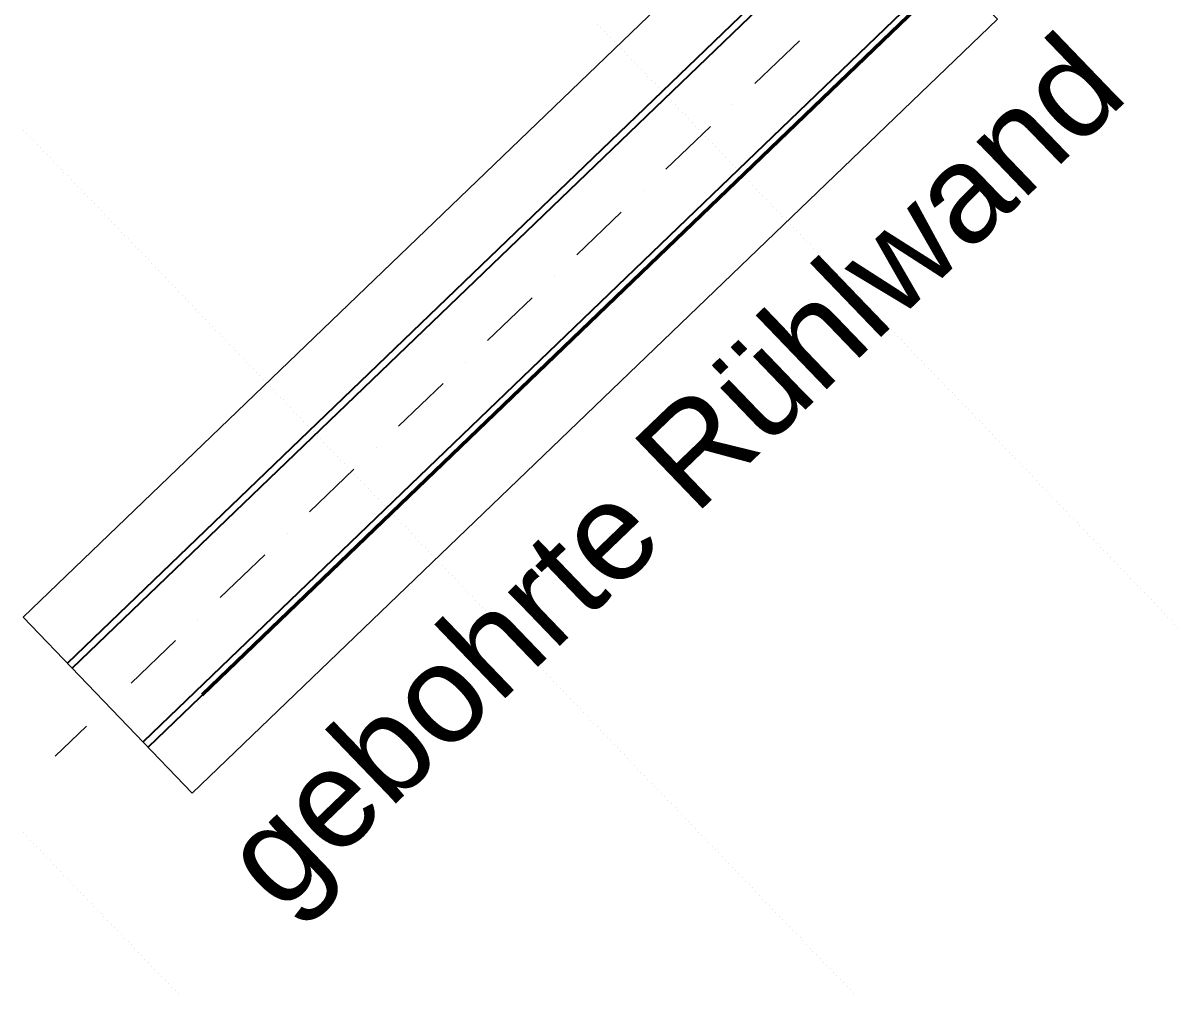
# Model space of a CAD drawing. Header units: metres. Extents: x 2687650.8 to 2687727.1, y 1234407.3 to 1234484.3.
# Drawn here: x 2687678.435 to 2687680.808, y 1234471.682 to 1234473.676 of the extents above; entities that cross this region are included whole.
import ezdxf

# ---------------------------------------------------------------- set-up
doc = ezdxf.new("R2010")
doc.units = ezdxf.units.M
for name, color, linetype in [('PDF_E_BETON', 7, 'Continuous'), ('PDF_Ebene 2', 7, 'Continuous'), ('PDF_Text', 7, 'Continuous')]:
    doc.layers.add(name, color=color, linetype=linetype)
doc.layers.add('PDF_E_Schnitte_1_50', color=7, linetype='Continuous', true_color=0x7f7f7f)
doc.styles.add('PDF Arial', font='arial.ttf')

# ---------------------------------------------------------------- blocks, each defined once
blk = doc.blocks.new('A$C1c84ec86')
at = {"layer": 'PDF_E_BETON', "lineweight": 18}
blk.add_lwpolyline([(542.3, 3316.66), (542.3, 3546.11), (592.47, 3546.11), (592.47, 3316.66)], close=True, dxfattribs=at)
at = {"layer": 'PDF_E_Schnitte_1_50', "color": 160, "lineweight": 25, "true_color": 0x3333ff}
for points in [[(555.42, 3316.66), (555.42, 4206.31), (579.34, 4206.31), (579.34, 3316.66)], [(556.9, 3316.66), (556.9, 4206.31)], [(577.86, 4206.31), (577.86, 3316.66)]]:
    blk.add_lwpolyline(points, dxfattribs=at)
at = {"layer": 'PDF_E_Schnitte_1_50', "color": 7, "lineweight": 50}
blk.add_lwpolyline([(579.34, 3332.12), (579.34, 4046.29), (830.38, 4046.29)], dxfattribs=at)
at = {"layer": 'PDF_E_Schnitte_1_50', "color": 7, "lineweight": 20}
for points in [[(567.49, 3501.03), (567.49, 3513.73)], [(567.49, 3494.68), (567.49, 3494.68)], [(567.49, 3475.63), (567.49, 3488.33)], [(567.49, 3469.28), (567.49, 3469.28)], [(567.49, 3450.23), (567.49, 3462.93)], [(567.49, 3443.88), (567.49, 3443.88)], [(567.49, 3424.83), (567.49, 3437.53)], [(567.49, 3418.48), (567.49, 3418.48)], [(567.49, 3399.43), (567.49, 3412.13)], [(567.49, 3393.08), (567.49, 3393.08)], [(567.49, 3374.03), (567.49, 3386.73)], [(567.49, 3367.68), (567.49, 3367.68)], [(567.49, 3348.63), (567.49, 3361.33)], [(567.49, 3342.28), (567.49, 3342.28)], [(567.49, 3323.23), (567.49, 3335.93)], [(567.49, 3316.88), (567.49, 3316.88)], [(567.49, 3301.63), (567.49, 3310.53)]]:
    blk.add_lwpolyline(points, dxfattribs=at)
at = {"layer": 'PDF_Ebene 2', "lineweight": 20}
for points in [[(536.37, 3486.21), (536.37, 3486.21)], [(537.22, 3486.21), (537.22, 3486.21)], [(538.28, 3486.21), (538.28, 3486.21)], [(539.34, 3486.21), (539.34, 3486.21)], [(540.18, 3486.21), (540.18, 3486.21)], [(541.24, 3486.21), (541.24, 3486.21)], [(542.3, 3486.21), (542.3, 3486.21)], [(543.36, 3486.21), (543.36, 3486.21)], [(544.2, 3486.21), (544.2, 3486.21)], [(545.26, 3486.21), (545.26, 3486.21)], [(546.32, 3486.21), (546.32, 3486.21)], [(547.17, 3486.21), (547.17, 3486.21)], [(548.23, 3486.21), (548.23, 3486.21)], [(549.28, 3486.21), (549.28, 3486.21)], [(550.34, 3486.21), (550.34, 3486.21)], [(551.19, 3486.21), (551.19, 3486.21)], [(552.25, 3486.21), (552.25, 3486.21)], [(553.31, 3486.21), (553.31, 3486.21)], [(554.36, 3486.21), (554.36, 3486.21)], [(555.21, 3486.21), (555.21, 3486.21)], [(556.27, 3486.21), (556.27, 3486.21)], [(557.33, 3486.21), (557.33, 3486.21)], [(558.17, 3486.21), (558.17, 3486.21)], [(559.23, 3486.21), (559.23, 3486.21)], [(560.29, 3486.21), (560.29, 3486.21)], [(561.35, 3486.21), (561.35, 3486.21)], [(562.2, 3486.21), (562.2, 3486.21)], [(563.25, 3486.21), (563.25, 3486.21)], [(564.31, 3486.21), (564.31, 3486.21)], [(565.37, 3486.21), (565.37, 3486.21)], [(566.22, 3486.21), (566.22, 3486.21)], [(567.28, 3486.21), (567.28, 3486.21)], [(568.34, 3486.21), (568.34, 3486.21)], [(569.18, 3486.21), (569.18, 3486.21)], [(570.24, 3486.21), (570.24, 3486.21)], [(571.3, 3486.21), (571.3, 3486.21)], [(572.36, 3486.21), (572.36, 3486.21)], [(573.2, 3486.21), (573.2, 3486.21)], [(574.26, 3486.21), (574.26, 3486.21)], [(575.32, 3486.21), (575.32, 3486.21)], [(576.38, 3486.21), (576.38, 3486.21)], [(577.23, 3486.21), (577.23, 3486.21)], [(578.28, 3486.21), (578.28, 3486.21)], [(579.34, 3486.21), (579.34, 3486.21)], [(580.19, 3486.21), (580.19, 3486.21)], [(581.25, 3486.21), (581.25, 3486.21)], [(582.31, 3486.21), (582.31, 3486.21)], [(583.36, 3486.21), (583.36, 3486.21)], [(584.21, 3486.21), (584.21, 3486.21)], [(585.27, 3486.21), (585.27, 3486.21)], [(586.33, 3486.21), (586.33, 3486.21)], [(587.39, 3486.21), (587.39, 3486.21)], [(588.23, 3486.21), (588.23, 3486.21)], [(589.29, 3486.21), (589.29, 3486.21)], [(590.35, 3486.21), (590.35, 3486.21)], [(591.2, 3486.21), (591.2, 3486.21)], [(592.25, 3486.21), (592.25, 3486.21)], [(593.31, 3486.21), (593.31, 3486.21)], [(594.37, 3486.21), (594.37, 3486.21)], [(595.22, 3486.21), (595.22, 3486.21)], [(596.28, 3486.21), (596.28, 3486.21)], [(597.33, 3486.21), (597.33, 3486.21)], [(598.18, 3486.21), (598.18, 3486.21)], [(599.24, 3486.21), (599.24, 3486.21)], [(600.3, 3486.21), (600.3, 3486.21)], [(601.36, 3486.21), (601.36, 3486.21)], [(602.2, 3486.21), (602.2, 3486.21)], [(603.26, 3486.21), (603.26, 3486.21)], [(604.32, 3486.21), (604.32, 3486.21)], [(605.38, 3486.21), (605.38, 3486.21)], [(606.22, 3486.21), (606.22, 3486.21)], [(607.28, 3486.21), (607.28, 3486.21)], [(608.34, 3486.21), (608.34, 3486.21)], [(609.19, 3486.21), (609.19, 3486.21)], [(610.25, 3486.21), (610.25, 3486.21)], [(611.3, 3486.21), (611.3, 3486.21)], [(612.36, 3486.21), (612.36, 3486.21)], [(613.21, 3486.21), (613.21, 3486.21)], [(614.27, 3486.21), (614.27, 3486.21)], [(615.33, 3486.21), (615.33, 3486.21)], [(616.38, 3486.21), (616.38, 3486.21)], [(617.23, 3486.21), (617.23, 3486.21)], [(618.29, 3486.21), (618.29, 3486.21)], [(619.35, 3486.21), (619.35, 3486.21)], [(620.19, 3486.21), (620.19, 3486.21)], [(621.25, 3486.21), (621.25, 3486.21)], [(622.31, 3486.21), (622.31, 3486.21)], [(623.37, 3486.21), (623.37, 3486.21)], [(624.22, 3486.21), (624.22, 3486.21)], [(625.27, 3486.21), (625.27, 3486.21)], [(626.33, 3486.21), (626.33, 3486.21)], [(627.39, 3486.21), (627.39, 3486.21)], [(628.24, 3486.21), (628.24, 3486.21)], [(629.3, 3486.21), (629.3, 3486.21)], [(630.35, 3486.21), (630.35, 3486.21)], [(631.2, 3486.21), (631.2, 3486.21)], [(632.26, 3486.21), (632.26, 3486.21)], [(633.32, 3486.21), (633.32, 3486.21)], [(634.38, 3486.21), (634.38, 3486.21)], [(635.22, 3486.21), (635.22, 3486.21)], [(636.28, 3486.21), (636.28, 3486.21)], [(637.34, 3486.21), (637.34, 3486.21)], [(638.4, 3486.21), (638.4, 3486.21)], [(639.24, 3486.21), (639.24, 3486.21)], [(640.3, 3486.21), (640.3, 3486.21)], [(641.36, 3486.21), (641.36, 3486.21)], [(642.21, 3486.21), (642.21, 3486.21)], [(643.27, 3486.21), (643.27, 3486.21)], [(644.32, 3486.21), (644.32, 3486.21)], [(645.38, 3486.21), (645.38, 3486.21)], [(646.23, 3486.21), (646.23, 3486.21)], [(647.29, 3486.21), (647.29, 3486.21)], [(648.35, 3486.21), (648.35, 3486.21)], [(649.4, 3486.21), (649.4, 3486.21)], [(650.25, 3486.21), (650.25, 3486.21)], [(651.31, 3486.21), (651.31, 3486.21)], [(652.37, 3486.21), (652.37, 3486.21)], [(653.21, 3486.21), (653.21, 3486.21)], [(654.27, 3486.21), (654.27, 3486.21)], [(655.33, 3486.21), (655.33, 3486.21)], [(656.39, 3486.21), (656.39, 3486.21)], [(657.24, 3486.21), (657.24, 3486.21)], [(658.29, 3486.21), (658.29, 3486.21)], [(659.35, 3486.21), (659.35, 3486.21)], [(660.2, 3486.21), (660.2, 3486.21)], [(661.26, 3486.21), (661.26, 3486.21)], [(662.32, 3486.21), (662.32, 3486.21)], [(663.38, 3486.21), (663.38, 3486.21)], [(664.22, 3486.21), (664.22, 3486.21)], [(665.28, 3486.21), (665.28, 3486.21)], [(666.34, 3486.21), (666.34, 3486.21)], [(667.4, 3486.21), (667.4, 3486.21)], [(668.24, 3486.21), (668.24, 3486.21)], [(669.3, 3486.21), (669.3, 3486.21)], [(670.36, 3486.21), (670.36, 3486.21)], [(671.21, 3486.21), (671.21, 3486.21)], [(672.27, 3486.21), (672.27, 3486.21)], [(673.32, 3486.21), (673.32, 3486.21)], [(674.38, 3486.21), (674.38, 3486.21)], [(675.23, 3486.21), (675.23, 3486.21)], [(676.29, 3486.21), (676.29, 3486.21)], [(677.35, 3486.21), (677.35, 3486.21)], [(678.4, 3486.21), (678.4, 3486.21)], [(679.25, 3486.21), (679.25, 3486.21)], [(680.31, 3486.21), (680.31, 3486.21)], [(681.37, 3486.21), (681.37, 3486.21)], [(682.21, 3486.21), (682.21, 3486.21)], [(683.27, 3486.21), (683.27, 3486.21)], [(684.33, 3486.21), (684.33, 3486.21)], [(685.39, 3486.21), (685.39, 3486.21)], [(686.24, 3486.21), (686.24, 3486.21)], [(687.29, 3486.21), (687.29, 3486.21)], [(688.35, 3486.21), (688.35, 3486.21)], [(689.41, 3486.21), (689.41, 3486.21)], [(690.26, 3486.21), (690.26, 3486.21)], [(691.32, 3486.21), (691.32, 3486.21)], [(692.37, 3486.21), (692.37, 3486.21)], [(693.22, 3486.21), (693.22, 3486.21)], [(694.28, 3486.21), (694.28, 3486.21)], [(695.34, 3486.21), (695.34, 3486.21)], [(696.4, 3486.21), (696.4, 3486.21)], [(697.24, 3486.21), (697.24, 3486.21)], [(698.3, 3486.21), (698.3, 3486.21)], [(699.36, 3486.21), (699.36, 3486.21)], [(700.42, 3486.21), (700.42, 3486.21)], [(701.26, 3486.21), (701.26, 3486.21)], [(702.32, 3486.21), (702.32, 3486.21)], [(703.38, 3486.21), (703.38, 3486.21)], [(704.23, 3486.21), (704.23, 3486.21)], [(705.29, 3486.21), (705.29, 3486.21)], [(706.34, 3486.21), (706.34, 3486.21)], [(707.4, 3486.21), (707.4, 3486.21)], [(708.25, 3486.21), (708.25, 3486.21)], [(470.33, 3386.09), (470.33, 3386.09)], [(471.18, 3386.09), (471.18, 3386.09)], [(472.24, 3386.09), (472.24, 3386.09)], [(473.3, 3386.09), (473.3, 3386.09)], [(474.35, 3386.09), (474.35, 3386.09)], [(475.2, 3386.09), (475.2, 3386.09)], [(476.26, 3386.09), (476.26, 3386.09)], [(477.32, 3386.09), (477.32, 3386.09)], [(478.16, 3386.09), (478.16, 3386.09)], [(479.22, 3386.09), (479.22, 3386.09)], [(480.28, 3386.09), (480.28, 3386.09)], [(481.34, 3386.09), (481.34, 3386.09)], [(482.19, 3386.09), (482.19, 3386.09)], [(483.24, 3386.09), (483.24, 3386.09)], [(484.3, 3386.09), (484.3, 3386.09)], [(485.36, 3386.09), (485.36, 3386.09)], [(486.21, 3386.09), (486.21, 3386.09)], [(487.27, 3386.09), (487.27, 3386.09)], [(488.32, 3386.09), (488.32, 3386.09)], [(489.17, 3386.09), (489.17, 3386.09)], [(490.23, 3386.09), (490.23, 3386.09)], [(491.29, 3386.09), (491.29, 3386.09)], [(492.35, 3386.09), (492.35, 3386.09)], [(493.19, 3386.09), (493.19, 3386.09)], [(494.25, 3386.09), (494.25, 3386.09)], [(495.31, 3386.09), (495.31, 3386.09)], [(496.16, 3386.09), (496.16, 3386.09)], [(497.21, 3386.09), (497.21, 3386.09)], [(498.27, 3386.09), (498.27, 3386.09)], [(499.33, 3386.09), (499.33, 3386.09)], [(500.18, 3386.09), (500.18, 3386.09)], [(501.24, 3386.09), (501.24, 3386.09)], [(502.29, 3386.09), (502.29, 3386.09)], [(503.35, 3386.09), (503.35, 3386.09)], [(504.2, 3386.09), (504.2, 3386.09)], [(505.26, 3386.09), (505.26, 3386.09)], [(506.32, 3386.09), (506.32, 3386.09)], [(507.16, 3386.09), (507.16, 3386.09)], [(508.22, 3386.09), (508.22, 3386.09)], [(509.28, 3386.09), (509.28, 3386.09)], [(510.34, 3386.09), (510.34, 3386.09)], [(511.18, 3386.09), (511.18, 3386.09)], [(512.24, 3386.09), (512.24, 3386.09)], [(513.3, 3386.09), (513.3, 3386.09)], [(514.36, 3386.09), (514.36, 3386.09)], [(515.21, 3386.09), (515.21, 3386.09)], [(516.26, 3386.09), (516.26, 3386.09)], [(517.32, 3386.09), (517.32, 3386.09)], [(518.17, 3386.09), (518.17, 3386.09)], [(519.23, 3386.09), (519.23, 3386.09)], [(520.29, 3386.09), (520.29, 3386.09)], [(521.34, 3386.09), (521.34, 3386.09)], [(522.19, 3386.09), (522.19, 3386.09)], [(523.25, 3386.09), (523.25, 3386.09)], [(524.31, 3386.09), (524.31, 3386.09)], [(525.37, 3386.09), (525.37, 3386.09)], [(526.21, 3386.09), (526.21, 3386.09)], [(527.27, 3386.09), (527.27, 3386.09)], [(528.33, 3386.09), (528.33, 3386.09)], [(529.18, 3386.09), (529.18, 3386.09)], [(530.23, 3386.09), (530.23, 3386.09)], [(531.29, 3386.09), (531.29, 3386.09)], [(532.35, 3386.09), (532.35, 3386.09)], [(533.2, 3386.09), (533.2, 3386.09)], [(534.26, 3386.09), (534.26, 3386.09)], [(535.31, 3386.09), (535.31, 3386.09)], [(536.37, 3386.09), (536.37, 3386.09)], [(537.22, 3386.09), (537.22, 3386.09)], [(538.28, 3386.09), (538.28, 3386.09)], [(539.34, 3386.09), (539.34, 3386.09)], [(540.18, 3386.09), (540.18, 3386.09)], [(541.24, 3386.09), (541.24, 3386.09)], [(542.3, 3386.09), (542.3, 3386.09)], [(543.36, 3386.09), (543.36, 3386.09)], [(544.2, 3386.09), (544.2, 3386.09)], [(545.26, 3386.09), (545.26, 3386.09)], [(546.32, 3386.09), (546.32, 3386.09)], [(547.17, 3386.09), (547.17, 3386.09)], [(548.23, 3386.09), (548.23, 3386.09)], [(549.28, 3386.09), (549.28, 3386.09)], [(550.34, 3386.09), (550.34, 3386.09)], [(551.19, 3386.09), (551.19, 3386.09)], [(552.25, 3386.09), (552.25, 3386.09)], [(553.31, 3386.09), (553.31, 3386.09)], [(554.36, 3386.09), (554.36, 3386.09)], [(555.21, 3386.09), (555.21, 3386.09)], [(556.27, 3386.09), (556.27, 3386.09)], [(557.33, 3386.09), (557.33, 3386.09)], [(558.17, 3386.09), (558.17, 3386.09)], [(559.23, 3386.09), (559.23, 3386.09)], [(560.29, 3386.09), (560.29, 3386.09)], [(561.35, 3386.09), (561.35, 3386.09)], [(562.2, 3386.09), (562.2, 3386.09)], [(563.25, 3386.09), (563.25, 3386.09)], [(564.31, 3386.09), (564.31, 3386.09)], [(565.37, 3386.09), (565.37, 3386.09)], [(566.22, 3386.09), (566.22, 3386.09)], [(567.28, 3386.09), (567.28, 3386.09)], [(568.34, 3386.09), (568.34, 3386.09)], [(569.18, 3386.09), (569.18, 3386.09)], [(570.24, 3386.09), (570.24, 3386.09)], [(571.3, 3386.09), (571.3, 3386.09)], [(572.36, 3386.09), (572.36, 3386.09)], [(573.2, 3386.09), (573.2, 3386.09)], [(574.26, 3386.09), (574.26, 3386.09)], [(575.32, 3386.09), (575.32, 3386.09)], [(576.38, 3386.09), (576.38, 3386.09)], [(577.23, 3386.09), (577.23, 3386.09)], [(578.28, 3386.09), (578.28, 3386.09)], [(579.34, 3386.09), (579.34, 3386.09)], [(580.19, 3386.09), (580.19, 3386.09)], [(581.25, 3386.09), (581.25, 3386.09)], [(582.31, 3386.09), (582.31, 3386.09)], [(583.36, 3386.09), (583.36, 3386.09)], [(584.21, 3386.09), (584.21, 3386.09)], [(585.27, 3386.09), (585.27, 3386.09)], [(586.33, 3386.09), (586.33, 3386.09)], [(587.39, 3386.09), (587.39, 3386.09)], [(588.23, 3386.09), (588.23, 3386.09)], [(589.29, 3386.09), (589.29, 3386.09)], [(590.35, 3386.09), (590.35, 3386.09)], [(591.2, 3386.09), (591.2, 3386.09)], [(592.25, 3386.09), (592.25, 3386.09)], [(593.31, 3386.09), (593.31, 3386.09)], [(594.37, 3386.09), (594.37, 3386.09)], [(595.22, 3386.09), (595.22, 3386.09)], [(596.28, 3386.09), (596.28, 3386.09)], [(597.33, 3386.09), (597.33, 3386.09)], [(598.18, 3386.09), (598.18, 3386.09)], [(599.24, 3386.09), (599.24, 3386.09)], [(600.3, 3386.09), (600.3, 3386.09)], [(601.36, 3386.09), (601.36, 3386.09)], [(602.2, 3386.09), (602.2, 3386.09)], [(603.26, 3386.09), (603.26, 3386.09)], [(604.32, 3386.09), (604.32, 3386.09)], [(605.38, 3386.09), (605.38, 3386.09)], [(606.22, 3386.09), (606.22, 3386.09)], [(607.28, 3386.09), (607.28, 3386.09)], [(608.34, 3386.09), (608.34, 3386.09)], [(609.19, 3386.09), (609.19, 3386.09)], [(610.25, 3386.09), (610.25, 3386.09)], [(611.3, 3386.09), (611.3, 3386.09)], [(612.36, 3386.09), (612.36, 3386.09)], [(613.21, 3386.09), (613.21, 3386.09)], [(614.27, 3386.09), (614.27, 3386.09)], [(615.33, 3386.09), (615.33, 3386.09)], [(616.38, 3386.09), (616.38, 3386.09)], [(617.23, 3386.09), (617.23, 3386.09)], [(618.29, 3386.09), (618.29, 3386.09)], [(619.35, 3386.09), (619.35, 3386.09)], [(620.19, 3386.09), (620.19, 3386.09)], [(621.25, 3386.09), (621.25, 3386.09)], [(622.31, 3386.09), (622.31, 3386.09)], [(623.37, 3386.09), (623.37, 3386.09)], [(624.22, 3386.09), (624.22, 3386.09)], [(625.27, 3386.09), (625.27, 3386.09)], [(626.33, 3386.09), (626.33, 3386.09)], [(627.39, 3386.09), (627.39, 3386.09)], [(628.24, 3386.09), (628.24, 3386.09)], [(629.3, 3386.09), (629.3, 3386.09)], [(630.35, 3386.09), (630.35, 3386.09)], [(631.2, 3386.09), (631.2, 3386.09)], [(632.26, 3386.09), (632.26, 3386.09)], [(633.32, 3386.09), (633.32, 3386.09)], [(634.38, 3386.09), (634.38, 3386.09)], [(635.22, 3386.09), (635.22, 3386.09)], [(636.28, 3386.09), (636.28, 3386.09)], [(637.34, 3386.09), (637.34, 3386.09)], [(638.4, 3386.09), (638.4, 3386.09)], [(639.24, 3386.09), (639.24, 3386.09)], [(640.3, 3386.09), (640.3, 3386.09)], [(641.36, 3386.09), (641.36, 3386.09)], [(642.21, 3386.09), (642.21, 3386.09)], [(643.27, 3386.09), (643.27, 3386.09)], [(644.32, 3386.09), (644.32, 3386.09)], [(645.38, 3386.09), (645.38, 3386.09)], [(646.23, 3386.09), (646.23, 3386.09)], [(647.29, 3386.09), (647.29, 3386.09)], [(648.35, 3386.09), (648.35, 3386.09)], [(649.4, 3386.09), (649.4, 3386.09)], [(650.25, 3386.09), (650.25, 3386.09)], [(651.31, 3386.09), (651.31, 3386.09)], [(652.37, 3386.09), (652.37, 3386.09)], [(653.21, 3386.09), (653.21, 3386.09)], [(654.27, 3386.09), (654.27, 3386.09)], [(655.33, 3386.09), (655.33, 3386.09)], [(656.39, 3386.09), (656.39, 3386.09)], [(657.24, 3386.09), (657.24, 3386.09)], [(658.29, 3386.09), (658.29, 3386.09)], [(659.35, 3386.09), (659.35, 3386.09)], [(660.2, 3386.09), (660.2, 3386.09)], [(661.26, 3386.09), (661.26, 3386.09)], [(662.32, 3386.09), (662.32, 3386.09)], [(663.38, 3386.09), (663.38, 3386.09)], [(664.22, 3386.09), (664.22, 3386.09)], [(665.28, 3386.09), (665.28, 3386.09)], [(666.34, 3386.09), (666.34, 3386.09)], [(667.4, 3386.09), (667.4, 3386.09)], [(668.24, 3386.09), (668.24, 3386.09)], [(669.3, 3386.09), (669.3, 3386.09)], [(670.36, 3386.09), (670.36, 3386.09)], [(671.21, 3386.09), (671.21, 3386.09)], [(672.27, 3386.09), (672.27, 3386.09)], [(673.32, 3386.09), (673.32, 3386.09)], [(674.38, 3386.09), (674.38, 3386.09)], [(675.23, 3386.09), (675.23, 3386.09)], [(676.29, 3386.09), (676.29, 3386.09)], [(677.35, 3386.09), (677.35, 3386.09)], [(678.4, 3386.09), (678.4, 3386.09)], [(679.25, 3386.09), (679.25, 3386.09)], [(680.31, 3386.09), (680.31, 3386.09)], [(681.37, 3386.09), (681.37, 3386.09)], [(682.21, 3386.09), (682.21, 3386.09)], [(683.27, 3386.09), (683.27, 3386.09)], [(684.33, 3386.09), (684.33, 3386.09)], [(685.39, 3386.09), (685.39, 3386.09)], [(686.24, 3386.09), (686.24, 3386.09)], [(687.29, 3386.09), (687.29, 3386.09)], [(688.35, 3386.09), (688.35, 3386.09)], [(689.41, 3386.09), (689.41, 3386.09)], [(690.26, 3386.09), (690.26, 3386.09)], [(691.32, 3386.09), (691.32, 3386.09)], [(692.37, 3386.09), (692.37, 3386.09)], [(693.22, 3386.09), (693.22, 3386.09)], [(694.28, 3386.09), (694.28, 3386.09)], [(695.34, 3386.09), (695.34, 3386.09)], [(696.4, 3386.09), (696.4, 3386.09)], [(697.24, 3386.09), (697.24, 3386.09)], [(698.3, 3386.09), (698.3, 3386.09)], [(699.36, 3386.09), (699.36, 3386.09)], [(700.42, 3386.09), (700.42, 3386.09)], [(701.26, 3386.09), (701.26, 3386.09)], [(702.32, 3386.09), (702.32, 3386.09)], [(703.38, 3386.09), (703.38, 3386.09)], [(704.23, 3386.09), (704.23, 3386.09)], [(705.29, 3386.09), (705.29, 3386.09)], [(706.34, 3386.09), (706.34, 3386.09)], [(707.4, 3386.09), (707.4, 3386.09)], [(708.25, 3386.09), (708.25, 3386.09)], [(709.31, 3386.09), (709.31, 3386.09)], [(710.37, 3386.09), (710.37, 3386.09)], [(711.21, 3386.09), (711.21, 3386.09)], [(712.27, 3386.09), (712.27, 3386.09)], [(713.33, 3386.09), (713.33, 3386.09)], [(714.39, 3386.09), (714.39, 3386.09)], [(715.23, 3386.09), (715.23, 3386.09)], [(716.29, 3386.09), (716.29, 3386.09)], [(574.26, 3285.97), (574.26, 3285.97)], [(575.32, 3285.97), (575.32, 3285.97)], [(576.38, 3285.97), (576.38, 3285.97)], [(577.23, 3285.97), (577.23, 3285.97)], [(578.28, 3285.97), (578.28, 3285.97)], [(579.34, 3285.97), (579.34, 3285.97)], [(580.19, 3285.97), (580.19, 3285.97)], [(581.25, 3285.97), (581.25, 3285.97)], [(582.31, 3285.97), (582.31, 3285.97)], [(583.36, 3285.97), (583.36, 3285.97)], [(584.21, 3285.97), (584.21, 3285.97)], [(585.27, 3285.97), (585.27, 3285.97)], [(586.33, 3285.97), (586.33, 3285.97)], [(587.39, 3285.97), (587.39, 3285.97)], [(588.23, 3285.97), (588.23, 3285.97)], [(589.29, 3285.97), (589.29, 3285.97)], [(590.35, 3285.97), (590.35, 3285.97)], [(591.2, 3285.97), (591.2, 3285.97)], [(592.25, 3285.97), (592.25, 3285.97)], [(593.31, 3285.97), (593.31, 3285.97)], [(594.37, 3285.97), (594.37, 3285.97)], [(595.22, 3285.97), (595.22, 3285.97)], [(596.28, 3285.97), (596.28, 3285.97)], [(597.33, 3285.97), (597.33, 3285.97)], [(598.18, 3285.97), (598.18, 3285.97)], [(599.24, 3285.97), (599.24, 3285.97)], [(600.3, 3285.97), (600.3, 3285.97)], [(601.36, 3285.97), (601.36, 3285.97)], [(602.2, 3285.97), (602.2, 3285.97)], [(603.26, 3285.97), (603.26, 3285.97)], [(604.32, 3285.97), (604.32, 3285.97)], [(605.38, 3285.97), (605.38, 3285.97)], [(606.22, 3285.97), (606.22, 3285.97)], [(607.28, 3285.97), (607.28, 3285.97)], [(608.34, 3285.97), (608.34, 3285.97)], [(609.19, 3285.97), (609.19, 3285.97)], [(610.25, 3285.97), (610.25, 3285.97)], [(611.3, 3285.97), (611.3, 3285.97)], [(612.36, 3285.97), (612.36, 3285.97)], [(613.21, 3285.97), (613.21, 3285.97)], [(614.27, 3285.97), (614.27, 3285.97)], [(615.33, 3285.97), (615.33, 3285.97)], [(616.38, 3285.97), (616.38, 3285.97)], [(617.23, 3285.97), (617.23, 3285.97)], [(618.29, 3285.97), (618.29, 3285.97)], [(619.35, 3285.97), (619.35, 3285.97)], [(620.19, 3285.97), (620.19, 3285.97)]]:
    blk.add_lwpolyline(points, dxfattribs=at)
at = {"layer": 'PDF_Text', "insert": (629.03, 3312.43), "char_height": 20.001, "attachment_point": 7, "rotation": 90, "style": 'PDF Arial'}
blk.add_mtext('gebohrte Rühlwand', dxfattribs=at)

msp = doc.modelspace()

# ---------------------------------------------------------------- block references
at = {"xscale": 0.01, "yscale": 0.01, "zscale": 0.01, "rotation": 313.8734409291175}
msp.add_blockref('A$C1c84ec86', (2687650.7677, 1234453.3784), dxfattribs=at)

doc.saveas('drawing.dxf')
